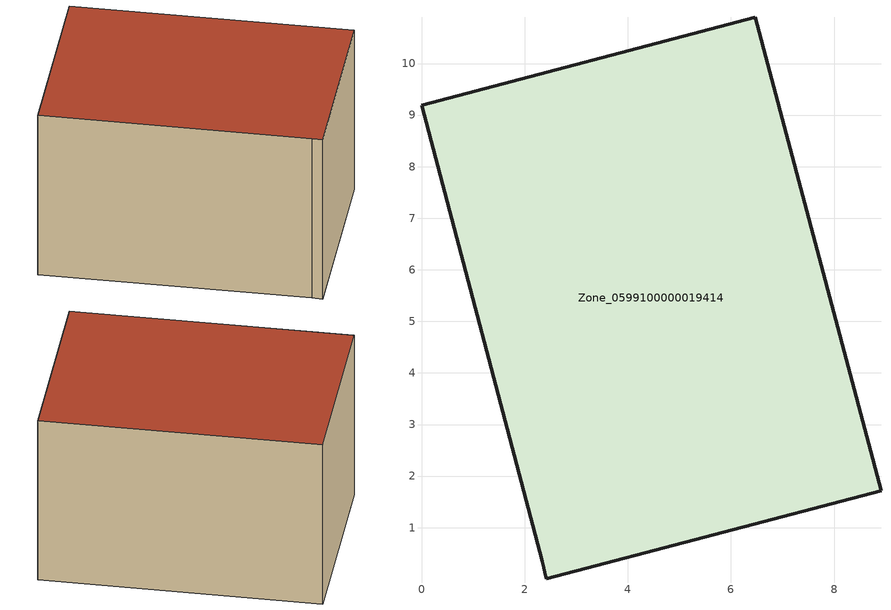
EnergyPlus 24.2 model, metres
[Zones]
Zone_0599100000019414
 floor ground (C_G): 2.34,0.35 0,9.19 6.47,10.9 8.91,1.72 2.42,0.01 z3.19
 wall outside (C_F): 8.91,1.72 6.47,10.9 0,9.19 2.34,0.35 2.42,0.01 8.91,1.72 z3.19:9.44
 roof outside (C_R): 0,9.19 2.34,0.35 2.42,0.01 8.91,1.72 6.47,10.9 z9.44
[BUILDING]
Pand.0599100000019414: North Axis=0; Terrain=City; Loads Convergence Tolerance Value=0.04; Temperature Convergence Tolerance Value=0.4; Solar Distribution=FullExterior; Maximum Number of Warmup Days=25; Minimum Number of Warmup Days=1
[Site:Location]
Rotterdam.The.Hague.AP_ZH_NLD Design_Conditions: Latitude=51.96; Longitude=4.45; Time Zone=1; Elevation=-4.5
[SITE:GROUNDTEMPERATURE:BUILDINGSURFACE]
18, 18, 18, 18, 18, 18, 18, 18, 18, 18, 18, 18
[MATERIAL] Thermal Absorptance=0.9; Solar Absorptance=0.7; Visible Absorptance=0.7
Name | Roughness | Thickness | Conductivity | Density | Specific Heat
G.TC.1946-1964 | MediumSmooth | 0.15 | 1 | 540 | 1210
F.TC.1946-1964 | Rough | 0.3 | 0.857143 | 1920 | 840
R.TC.1946-1964 | MediumRough | 0.2 | 0.235294 | 1500 | 1000
[CONSTRUCTION]
C_G: G.TC.1946-1964
C_F: F.TC.1946-1964
C_R: R.TC.1946-1964
[ZONE]
Zone_0599100000019414: Type=1; Multiplier=1; Ceiling Height=Autocalculate; Volume=Autocalculate; Floor Area=autocalculate; Part of Total Floor Area=Yes
[ZONEINFILTRATION:DESIGNFLOWRATE]
Infil_Zone_0599100000019414: Zone or ZoneList or Space or SpaceList=Zone_0599100000019414; Schedule=AlwaysOn; Design Flow Rate Calculation Method=Flow/Area; Flow Rate per Floor Area=0.003; Constant Term Coefficient=1; Temperature Term Coefficient=0; Velocity Term Coefficient=0; Velocity Squared Term Coefficient=0
[HVACTEMPLATE:ZONE:IDEALLOADSAIRSYSTEM]
Zone_0599100000019414: Maximum Heating Supply Air Temperature=50; Minimum Cooling Supply Air Temperature=13; Maximum Heating Supply Air Humidity Ratio=0.0156; Minimum Cooling Supply Air Humidity Ratio=0.0077; Heating Limit=NoLimit; Cooling Limit=NoLimit; Dehumidification Control Type=ConstantSensibleHeatRatio; Cooling Sensible Heat Ratio=0.7; Dehumidification Setpoint=60; Humidification Control Type=None; Humidification Setpoint=30; Outdoor Air Method=None; Outdoor Air Flow Rate per Person=0.00944; Outdoor Air Flow Rate per Zone Floor Area=0; Outdoor Air Flow Rate per Zone=0; Demand Controlled Ventilation Type=None; Outdoor Air Economizer Type=NoEconomizer; Heat Recovery Type=None; Sensible Heat Recovery Effectiveness=0.7; Latent Heat Recovery Effectiveness=0.65
[ZONECONTROL:THERMOSTAT]
ThermostatControl_Zone_0599100000019414: Zone or ZoneList=Zone_0599100000019414; Control Type Schedule=DualSetpointControlType; Control 1=Thermostat_Zone_0599100000019414; Temperature Difference Between Cutout And Setpoint=0
[THERMOSTATSETPOINT:DUALSETPOINT]
Thermostat_Zone_0599100000019414: Heating Setpoint Temperature Schedule=HeatingSetpoint_Zone_0599100000019414; Cooling Setpoint Temperature Schedule=CoolingSetpoint_Zone_0599100000019414
[SCHEDULE:COMPACT]
HeatingSetpoint_Zone_0599100000019414: Through: 12/31, For: AllDays, Until: 24:00, 21
CoolingSetpoint_Zone_0599100000019414: Through: 12/31, For: AllDays, Until: 24:00, 24
DualSetpointControlType: Through: 12/31, For: AllDays, Until: 24:00, 4
AlwaysOn: Through: 12/31, For: AllDays, Until: 24:00, 1
